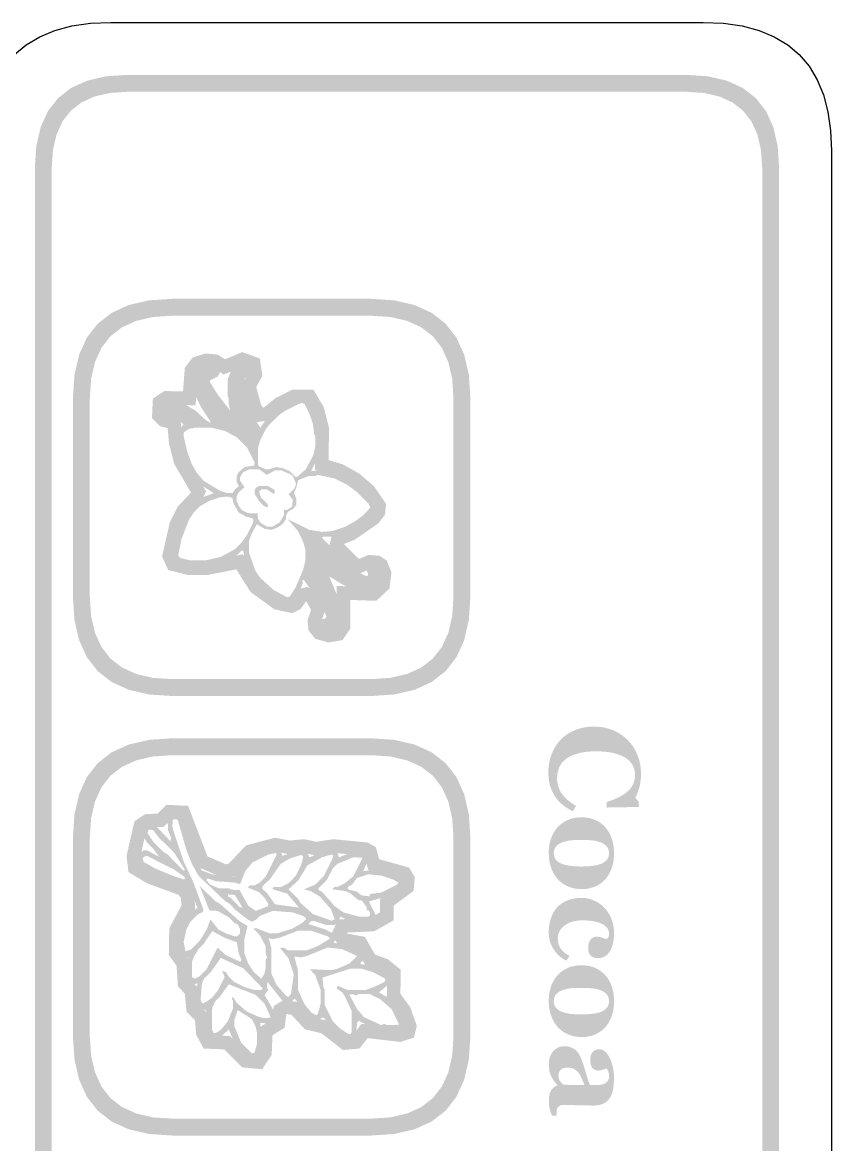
# Model space of a CAD drawing. Header units: millimetres. Extents: x 6 to 297, y 55 to 451.
# Drawn here: x 274.91 to 294.04, y 357.69 to 384.24 of the extents above; entities that cross this region are included whole.
import ezdxf

# ---------------------------------------------------------------- set-up
doc = ezdxf.new("R2010")
doc.units = ezdxf.units.MM
doc.layers.add('CUT', color=1, linetype='Continuous')
doc.layers.add('RASTER', color=7, linetype='Continuous')

msp = doc.modelspace()

# ---------------------------------------------------------------- hatches: boundary and pattern name
at = {"layer": 'RASTER'}
h = msp.add_hatch(color=7, dxfattribs=at)
h.paths.add_polyline_path([(290.6, 383), (291.116, 382.966), (291.563, 382.862), (291.941, 382.691), (292.25, 382.45), (292.491, 382.141), (292.663, 381.763), (292.766, 381.316), (292.8, 380.8), (292.8, 323.6), (292.766, 323.084), (292.662, 322.638), (292.491, 322.259), (292.25, 321.95), (291.941, 321.709), (291.563, 321.537), (291.116, 321.434), (290.6, 321.4), (277.4, 321.4), (276.884, 321.434), (276.438, 321.537), (276.059, 321.709), (275.75, 321.95), (275.509, 322.259), (275.338, 322.638), (275.234, 323.084), (275.2, 323.6), (275.2, 380.8), (275.234, 381.316), (275.338, 381.763), (275.509, 382.141), (275.75, 382.45), (276.059, 382.691), (276.438, 382.862), (276.884, 382.966), (277.4, 383)])
h.paths.add_polyline_path([(290.6, 382.6), (277.4, 382.6), (276.978, 382.572), (276.612, 382.488), (276.303, 382.347), (276.05, 382.15), (275.853, 381.897), (275.713, 381.588), (275.628, 381.222), (275.6, 380.8), (275.6, 323.6), (275.628, 323.178), (275.713, 322.813), (275.853, 322.503), (276.05, 322.25), (276.303, 322.053), (276.612, 321.912), (276.978, 321.828), (277.4, 321.8), (290.6, 321.8), (291.022, 321.828), (291.388, 321.912), (291.697, 322.053), (291.95, 322.25), (292.147, 322.503), (292.287, 322.813), (292.372, 323.178), (292.4, 323.6), (292.4, 380.8), (292.372, 381.222), (292.287, 381.588), (292.147, 381.897), (291.95, 382.15), (291.697, 382.347), (291.388, 382.488), (291.022, 382.572), (290.6, 382.6)], flags=0)
h = msp.add_hatch(color=7, dxfattribs=at)
h.paths.add_polyline_path([(283.15, 377.7), (283.701, 377.663), (284.178, 377.553), (284.582, 377.37), (284.912, 377.112), (285.17, 376.782), (285.353, 376.378), (285.463, 375.901), (285.5, 375.35), (285.5, 370.65), (285.463, 370.099), (285.353, 369.622), (285.17, 369.218), (284.913, 368.888), (284.582, 368.63), (284.178, 368.447), (283.701, 368.337), (283.15, 368.3), (278.45, 368.3), (277.899, 368.337), (277.422, 368.447), (277.018, 368.63), (276.688, 368.888), (276.43, 369.218), (276.247, 369.622), (276.137, 370.099), (276.1, 370.65), (276.1, 375.35), (276.137, 375.901), (276.247, 376.378), (276.43, 376.782), (276.688, 377.112), (277.018, 377.37), (277.422, 377.553), (277.899, 377.663), (278.45, 377.7)])
h.paths.add_polyline_path([(283.15, 377.3), (278.45, 377.3), (277.993, 377.27), (277.597, 377.178), (277.262, 377.026), (276.987, 376.813), (276.774, 376.538), (276.622, 376.203), (276.53, 375.807), (276.5, 375.35), (276.5, 370.65), (276.53, 370.193), (276.622, 369.797), (276.774, 369.462), (276.987, 369.188), (277.262, 368.974), (277.597, 368.822), (277.993, 368.73), (278.45, 368.7), (283.15, 368.7), (283.607, 368.73), (284.003, 368.822), (284.338, 368.974), (284.613, 369.188), (284.826, 369.462), (284.978, 369.797), (285.07, 370.193), (285.1, 370.65), (285.1, 375.35), (285.07, 375.807), (284.978, 376.203), (284.826, 376.538), (284.613, 376.813), (284.338, 377.026), (284.003, 377.178), (283.607, 377.27), (283.15, 377.3)], flags=0)
h = msp.add_hatch(color=7, dxfattribs=at)
h.paths.add_polyline_path([(283.633, 371.232), (283.587, 370.843), (283.275, 370.553), (282.659, 370.574), (282.659, 369.892), (282.473, 369.622), (282.142, 369.568), (281.831, 369.655), (281.673, 369.849), (281.648, 370.089), (281.73, 370.343), (281.617, 370.539), (281.607, 370.543), (281.617, 370.546), (281.482, 370.356), (281.29, 370.26), (280.861, 370.354), (280.302, 370.761), (279.964, 371.298), (279.296, 371.167), (278.809, 371.167), (278.353, 371.281), (278.209, 371.603), (278.392, 372.41), (278.579, 372.786), (278.876, 373.094), (278.889, 373.123), (278.496, 373.793), (278.373, 374.272), (278.341, 374.638), (278.156, 374.687), (277.969, 374.874), (277.992, 375.339), (278.261, 375.518), (278.704, 375.507), (278.747, 376.07), (278.935, 376.313), (279.237, 376.407), (279.526, 376.379), (279.697, 376.268), (280.103, 376.44), (280.52, 376.288), (280.582, 375.877), (280.435, 375.612), (280.548, 375.196), (280.593, 375.125), (280.615, 375.129), (280.889, 375.348), (281.292, 375.551), (281.789, 375.551), (282.032, 375.134), (282.157, 374.647), (282.146, 373.883), (282.477, 373.785), (282.865, 373.569), (283.223, 373.263), (283.504, 372.85), (283.481, 372.589), (283.32, 372.384), (282.767, 372.001), (282.504, 371.897), (282.505, 371.901), (282.837, 371.564), (282.884, 371.55), (283.089, 371.641), (283.352, 371.618), (283.522, 371.505)])
h.paths.add_polyline_path([(283.306, 371.188), (283.263, 371.293), (283.242, 371.307), (283.143, 371.315), (282.907, 371.21), (282.667, 371.281), (282.154, 371.8), (282.229, 372.133), (282.615, 372.285), (283.098, 372.62), (283.171, 372.712), (283.175, 372.764), (282.983, 373.048), (282.681, 373.305), (282.352, 373.488), (281.822, 373.645), (281.837, 374.609), (281.733, 375.011), (281.605, 375.231), (281.368, 375.231), (281.063, 375.078), (280.747, 374.824), (280.435, 374.78), (280.251, 375.065), (280.093, 375.654), (280.249, 375.937), (280.232, 376.052), (280.111, 376.096), (279.666, 375.907), (279.418, 376.068), (279.27, 376.082), (279.126, 376.037), (279.059, 375.95), (279.001, 375.18), (278.354, 375.195), (278.304, 375.162), (278.296, 374.999), (278.321, 374.974), (278.641, 374.89), (278.689, 374.326), (278.795, 373.916), (279.247, 373.146), (279.147, 372.914), (278.844, 372.6), (278.696, 372.302), (278.545, 371.636), (278.581, 371.554), (278.848, 371.487), (279.265, 371.487), (280.118, 371.654), (280.54, 370.984), (280.995, 370.652), (281.248, 370.597), (281.268, 370.607), (281.42, 370.821), (281.627, 370.883), (281.84, 370.791), (282.078, 370.381), (281.973, 370.055), (281.981, 369.977), (282.014, 369.936), (282.16, 369.896), (282.287, 369.916), (282.339, 369.992), (282.339, 370.905), (283.154, 370.878), (283.283, 370.997), (283.306, 371.188)], flags=0)
h = msp.add_hatch(color=7, dxfattribs=at)
h.paths.add_polyline_path([(283.393, 371.186), (283.401, 371.034), (283.355, 370.947), (283.276, 370.84), (283.135, 370.769), (282.895, 370.769), (282.789, 370.795), (282.462, 370.947), (282.159, 371.133), (282.39, 370.583), (282.47, 370.237), (282.444, 370.024), (282.372, 369.884), (282.319, 369.83), (282.204, 369.785), (282, 369.846), (281.904, 369.937), (281.885, 369.971), (281.904, 370.112), (282.071, 370.131), (282.098, 370.184), (281.92, 370.537), (281.558, 371.053), (281.521, 371.027), (281.54, 370.981), (281.513, 370.902), (281.388, 370.654), (281.282, 370.521), (281.168, 370.503), (281.035, 370.556), (280.841, 370.654), (280.655, 370.787), (280.389, 371.053), (280.237, 371.3), (280.158, 371.513), (280.131, 371.726), (280.104, 371.752), (279.98, 371.638), (279.732, 371.513), (279.307, 371.407), (278.802, 371.407), (278.502, 371.505), (278.456, 371.593), (278.483, 371.805), (278.642, 372.364), (278.767, 372.611), (279.06, 372.93), (279.227, 373.028), (279.432, 373.1), (279.06, 373.339), (278.874, 373.605), (278.722, 373.905), (278.589, 374.437), (278.589, 374.596), (278.714, 374.721), (278.597, 374.844), (278.483, 374.915), (278.377, 374.889), (278.262, 374.907), (278.164, 375.048), (278.209, 375.189), (278.35, 375.287), (278.536, 375.287), (278.696, 375.234), (278.996, 375.056), (279.246, 374.828), (279.352, 374.764), (279.342, 374.817), (279.14, 375.12), (279.015, 375.367), (278.935, 375.633), (278.935, 375.872), (279.007, 376.04), (279.14, 376.146), (279.28, 376.191), (279.448, 376.146), (279.512, 376.103), (279.546, 376.032), (279.573, 375.952), (279.528, 375.864), (279.352, 375.774), (279.334, 375.739), (279.538, 375.412), (279.82, 375.056), (279.785, 375.208), (279.785, 375.341), (279.759, 375.394), (279.759, 375.792), (279.884, 376.093), (280.051, 376.191), (280.184, 376.191), (280.272, 376.146), (280.352, 376.066), (280.37, 375.979), (280.325, 375.891), (280.176, 375.827), (280.158, 375.792), (280.158, 375.66), (280.264, 375.261), (280.45, 374.782), (280.53, 374.65), (280.628, 374.79), (280.841, 375.003), (281.027, 375.136), (281.194, 375.234), (281.46, 375.341), (281.628, 375.322), (281.734, 375.189), (281.806, 375.022), (281.885, 374.782), (281.939, 374.517), (281.939, 374.144), (281.859, 373.879), (281.734, 373.621), (282.098, 373.639), (282.364, 373.56), (282.611, 373.435), (282.771, 373.328), (283.09, 373.036), (283.268, 372.762), (283.222, 372.648), (283.116, 372.542), (282.744, 372.276), (282.337, 372.098), (282.231, 372.071), (282.018, 372.071), (281.992, 372.045), (282.595, 371.425), (282.888, 371.213), (283.028, 371.141), (283.074, 371.149), (283.082, 371.194), (283.055, 371.247), (283.074, 371.361), (283.135, 371.407), (283.214, 371.407), (283.329, 371.335)])
h.paths.add_polyline_path([(283.135, 372.762), (283.09, 372.85), (282.797, 373.142), (282.584, 373.302), (282.284, 373.453), (281.885, 373.533), (281.832, 373.507), (281.673, 373.507), (281.426, 373.408), (281.38, 373.214), (281.327, 373.108), (281.38, 372.975), (281.38, 372.815), (281.309, 372.728), (281.186, 372.664), (281.141, 372.576), (281.141, 372.496), (281.069, 372.382), (280.963, 372.302), (280.796, 372.231), (280.636, 372.257), (280.45, 372.364), (280.317, 372.124), (280.264, 371.965), (280.264, 371.699), (280.415, 371.266), (280.522, 371.106), (280.841, 370.814), (281.168, 370.636), (281.229, 370.654), (281.362, 370.867), (281.54, 371.274), (281.593, 371.486), (281.593, 371.779), (281.54, 371.965), (281.415, 372.212), (281.176, 372.488), (281.699, 372.231), (282, 372.185), (282.231, 372.204), (282.55, 372.31), (282.771, 372.435), (282.957, 372.568)], flags=0)
h.paths.add_polyline_path([(281.832, 374.437), (281.806, 374.49), (281.779, 374.729), (281.699, 374.968), (281.574, 375.216), (281.513, 375.234), (281.434, 375.208), (281.133, 375.056), (280.974, 374.95), (280.734, 374.711), (280.655, 374.604), (280.53, 374.357), (280.477, 374.171), (280.477, 373.772), (280.495, 373.738), (280.663, 373.666), (280.742, 373.666), (280.902, 373.719), (281.061, 373.693), (281.229, 373.621), (281.346, 373.499), (281.38, 373.48), (281.415, 373.499), (281.601, 373.658), (281.779, 373.985), (281.832, 374.198)], flags=0)
h.paths.add_polyline_path([(281.38, 373.32), (281.309, 373.488), (281.255, 373.541), (281.035, 373.639), (280.875, 373.639), (280.689, 373.533), (280.503, 373.666), (280.264, 373.666), (280.123, 373.594), (280.051, 373.48), (280.051, 373.4), (280.158, 373.241), (280.017, 373.116), (279.972, 373.028), (279.972, 372.922), (280.017, 372.807), (280.096, 372.701), (280.237, 372.629), (280.469, 372.621), (280.477, 372.496), (280.538, 372.398), (280.689, 372.31), (280.822, 372.31), (280.99, 372.409), (281.088, 372.576), (281.096, 372.701), (281.168, 372.709), (281.282, 372.781), (281.301, 372.948), (281.202, 373.073), (281.335, 373.206)], flags=0)
h.paths.add_polyline_path([(280.867, 373.18), (280.875, 373.108), (280.849, 373.081), (280.689, 373.188), (280.556, 373.188), (280.503, 373.134), (280.548, 372.994), (280.697, 372.85), (280.716, 372.789), (280.689, 372.762), (280.602, 372.807), (280.522, 372.887), (280.397, 373.081), (280.397, 373.161), (280.431, 373.233), (280.503, 373.267), (280.716, 373.267)], flags=0)
h.paths.add_polyline_path([(280.397, 373.825), (280.219, 374.179), (279.98, 374.418), (279.706, 374.57), (279.387, 374.65), (278.988, 374.65), (278.855, 374.623), (278.722, 374.543), (278.722, 374.437), (278.802, 374.091), (278.908, 373.799), (279.033, 373.578), (279.193, 373.392), (279.573, 373.161), (279.732, 373.108), (279.873, 373.1), (279.937, 373.196), (280.025, 373.267), (279.972, 373.374), (279.972, 373.507), (280.017, 373.594), (280.158, 373.719), (280.389, 373.754)], flags=0)
h.paths.add_polyline_path([(280.37, 372.47), (280.352, 372.504), (280.184, 372.55), (280.017, 372.648), (279.892, 372.869), (279.873, 372.983), (279.839, 373.001), (279.751, 373.02), (279.573, 373.001), (279.334, 372.922), (279.113, 372.797), (278.953, 372.637), (278.847, 372.478), (278.669, 372.018), (278.589, 371.619), (278.642, 371.566), (278.855, 371.513), (279.254, 371.513), (279.599, 371.593), (279.926, 371.771), (280.086, 371.93), (280.219, 372.116), (280.37, 372.417)], flags=0)
for points in [[(287.344, 366.49), (287.345, 366.546), (287.349, 366.602), (287.355, 366.657), (287.363, 366.711), (287.373, 366.764), (287.386, 366.816), (287.401, 366.867), (287.418, 366.917), (287.438, 366.966), (287.459, 367.014), (287.483, 367.059), (287.509, 367.104), (287.537, 367.146), (287.567, 367.187), (287.599, 367.227), (287.633, 367.264), (287.668, 367.3), (287.706, 367.333), (287.745, 367.365), (287.787, 367.394), (287.83, 367.422), (287.876, 367.447), (287.924, 367.471), (287.973, 367.493), (288.025, 367.513), (288.077, 367.529), (288.131, 367.544), (288.186, 367.556), (288.243, 367.565), (288.3, 367.571), (288.359, 367.575), (288.42, 367.576), (288.479, 367.575), (288.538, 367.571), (288.596, 367.565), (288.652, 367.555), (288.708, 367.544), (288.762, 367.529), (288.815, 367.512), (288.867, 367.492), (288.918, 367.47), (288.967, 367.446), (289.014, 367.419), (289.059, 367.391), (289.103, 367.36), (289.145, 367.328), (289.185, 367.293), (289.224, 367.256), (289.26, 367.217), (289.294, 367.177), (289.325, 367.135), (289.355, 367.091), (289.383, 367.045), (289.408, 366.998), (289.432, 366.948), (289.453, 366.897), (289.472, 366.844), (289.489, 366.79), (289.503, 366.736), (289.514, 366.68), (289.523, 366.623), (289.529, 366.566), (289.533, 366.508), (289.534, 366.449), (289.534, 366.406), (289.532, 366.364), (289.528, 366.323), (289.524, 366.283), (289.518, 366.244), (289.511, 366.207), (289.502, 366.17), (289.493, 366.134), (289.482, 366.099), (289.471, 366.065), (289.46, 366.033), (289.448, 366.002), (289.436, 365.973), (289.424, 365.945), (289.411, 365.919), (289.398, 365.893), (289.479, 365.803), (289.479, 365.675), (288.72, 365.662), (288.72, 365.791), (288.804, 365.819), (288.882, 365.848), (288.954, 365.879), (289.021, 365.912), (289.082, 365.945), (289.137, 365.98), (289.186, 366.017), (289.23, 366.054), (289.268, 366.094), (289.301, 366.136), (289.329, 366.179), (289.352, 366.225), (289.369, 366.273), (289.382, 366.323), (289.39, 366.375), (289.392, 366.429), (289.388, 366.496), (289.377, 366.559), (289.358, 366.617), (289.332, 366.672), (289.297, 366.722), (289.256, 366.768), (289.207, 366.81), (289.15, 366.848), (289.086, 366.882), (289.016, 366.911), (288.94, 366.936), (288.858, 366.956), (288.77, 366.972), (288.676, 366.983), (288.576, 366.99), (288.469, 366.992), (288.409, 366.991), (288.35, 366.989), (288.294, 366.985), (288.24, 366.98), (288.188, 366.973), (288.139, 366.964), (288.092, 366.954), (288.047, 366.943), (288.004, 366.93), (287.963, 366.917), (287.925, 366.902), (287.889, 366.886), (287.855, 366.87), (287.822, 366.852), (287.793, 366.834), (287.765, 366.815), (287.738, 366.793), (287.713, 366.77), (287.69, 366.747), (287.668, 366.722), (287.649, 366.697), (287.631, 366.67), (287.615, 366.643), (287.601, 366.614), (287.589, 366.585), (287.579, 366.555), (287.57, 366.524), (287.562, 366.492), (287.557, 366.46), (287.553, 366.426), (287.55, 366.392), (287.549, 366.358), (287.551, 366.307), (287.556, 366.258), (287.565, 366.21), (287.577, 366.164), (287.593, 366.119), (287.612, 366.075), (287.635, 366.033), (287.661, 365.992), (287.69, 365.953), (287.724, 365.914), (287.76, 365.876), (287.801, 365.839), (287.845, 365.803), (287.892, 365.768), (287.943, 365.733), (287.998, 365.7), (287.921, 365.574), (287.89, 365.59), (287.859, 365.607), (287.829, 365.624), (287.799, 365.641), (287.771, 365.66), (287.743, 365.678), (287.717, 365.698), (287.691, 365.718), (287.666, 365.738), (287.642, 365.759), (287.618, 365.782), (287.596, 365.804), (287.575, 365.828), (287.554, 365.852), (287.534, 365.878), (287.516, 365.904), (287.496, 365.933), (287.478, 365.963), (287.46, 365.994), (287.444, 366.025), (287.429, 366.058), (287.415, 366.091), (287.402, 366.125), (287.39, 366.159), (287.379, 366.195), (287.37, 366.232), (287.362, 366.271), (287.356, 366.312), (287.351, 366.354), (287.347, 366.397), (287.345, 366.443), (287.344, 366.49)], [(287.353, 362.706), (287.354, 362.756), (287.357, 362.805), (287.361, 362.852), (287.368, 362.898), (287.376, 362.942), (287.386, 362.985), (287.399, 363.026), (287.412, 363.065), (287.428, 363.104), (287.445, 363.14), (287.463, 363.175), (287.483, 363.208), (287.503, 363.239), (287.526, 363.269), (287.549, 363.296), (287.574, 363.323), (287.601, 363.347), (287.629, 363.37), (287.658, 363.391), (287.688, 363.411), (287.719, 363.429), (287.752, 363.445), (287.785, 363.46), (287.82, 363.473), (287.856, 363.485), (287.893, 363.495), (287.93, 363.504), (287.969, 363.511), (288.008, 363.516), (288.048, 363.52), (288.088, 363.522), (288.129, 363.523), (288.167, 363.522), (288.205, 363.519), (288.242, 363.515), (288.278, 363.508), (288.314, 363.499), (288.35, 363.489), (288.385, 363.477), (288.42, 363.462), (288.453, 363.447), (288.486, 363.429), (288.518, 363.411), (288.549, 363.391), (288.578, 363.37), (288.607, 363.347), (288.635, 363.323), (288.661, 363.298), (288.687, 363.27), (288.712, 363.241), (288.735, 363.21), (288.757, 363.178), (288.778, 363.144), (288.797, 363.108), (288.815, 363.071), (288.832, 363.032), (288.847, 362.992), (288.86, 362.95), (288.871, 362.908), (288.88, 362.865), (288.887, 362.82), (288.892, 362.775), (288.895, 362.728), (288.896, 362.681), (288.894, 362.615), (288.889, 362.553), (288.881, 362.495), (288.87, 362.44), (288.856, 362.388), (288.838, 362.34), (288.818, 362.296), (288.794, 362.255), (288.767, 362.218), (288.738, 362.186), (288.707, 362.159), (288.674, 362.137), (288.639, 362.12), (288.601, 362.108), (288.561, 362.1), (288.519, 362.098), (288.493, 362.099), (288.469, 362.101), (288.446, 362.106), (288.424, 362.112), (288.403, 362.12), (288.384, 362.129), (288.366, 362.141), (288.349, 362.154), (288.334, 362.169), (288.321, 362.186), (288.31, 362.207), (288.301, 362.229), (288.294, 362.255), (288.289, 362.282), (288.286, 362.313), (288.285, 362.346), (288.286, 362.372), (288.288, 362.398), (288.292, 362.423), (288.298, 362.446), (288.305, 362.469), (288.314, 362.49), (288.325, 362.51), (288.338, 362.529), (288.351, 362.547), (288.366, 362.562), (288.382, 362.574), (288.398, 362.585), (288.416, 362.593), (288.435, 362.599), (288.454, 362.602), (288.475, 362.603), (288.493, 362.603), (288.511, 362.602), (288.529, 362.6), (288.547, 362.597), (288.564, 362.594), (288.582, 362.59), (288.6, 362.585), (288.617, 362.58), (288.634, 362.574), (288.65, 362.569), (288.665, 362.565), (288.679, 362.561), (288.692, 362.558), (288.704, 362.555), (288.715, 362.553), (288.724, 362.552), (288.731, 362.556), (288.737, 362.561), (288.742, 362.565), (288.747, 362.57), (288.752, 362.576), (288.757, 362.581), (288.761, 362.587), (288.765, 362.593), (288.768, 362.6), (288.771, 362.607), (288.773, 362.616), (288.775, 362.625), (288.776, 362.635), (288.778, 362.646), (288.778, 362.658), (288.778, 362.671), (288.778, 362.687), (288.776, 362.703), (288.774, 362.718), (288.771, 362.734), (288.766, 362.749), (288.761, 362.763), (288.755, 362.777), (288.748, 362.791), (288.739, 362.804), (288.729, 362.817), (288.718, 362.83), (288.705, 362.843), (288.691, 362.856), (288.675, 362.868), (288.658, 362.88), (288.639, 362.892), (288.62, 362.903), (288.6, 362.913), (288.577, 362.923), (288.554, 362.933), (288.528, 362.942), (288.501, 362.95), (288.473, 362.957), (288.443, 362.964), (288.411, 362.971), (288.378, 362.976), (288.344, 362.981), (288.307, 362.985), (288.27, 362.988), (288.23, 362.99), (288.19, 362.991), (288.147, 362.992), (288.083, 362.99), (288.023, 362.984), (287.966, 362.974), (287.912, 362.961), (287.861, 362.944), (287.813, 362.923), (287.768, 362.898), (287.727, 362.869), (287.689, 362.838), (287.657, 362.805), (287.629, 362.771), (287.607, 362.735), (287.589, 362.698), (287.577, 362.659), (287.569, 362.619), (287.567, 362.577), (287.568, 362.537), (287.572, 362.5), (287.577, 362.464), (287.585, 362.431), (287.595, 362.4), (287.608, 362.371), (287.623, 362.343), (287.64, 362.318), (287.659, 362.295), (287.68, 362.272), (287.702, 362.249), (287.727, 362.228), (287.754, 362.207), (287.782, 362.186), (287.813, 362.167), (287.845, 362.148), (287.769, 362.038), (287.747, 362.05), (287.725, 362.062), (287.704, 362.074), (287.684, 362.088), (287.663, 362.102), (287.644, 362.116), (287.625, 362.131), (287.606, 362.146), (287.588, 362.162), (287.57, 362.179), (287.553, 362.197), (287.536, 362.216), (287.52, 362.235), (287.504, 362.255), (287.489, 362.276), (287.475, 362.297), (287.46, 362.32), (287.447, 362.343), (287.434, 362.367), (287.422, 362.39), (287.411, 362.414), (287.401, 362.437), (287.392, 362.461), (287.384, 362.485), (287.377, 362.509), (287.37, 362.534), (287.365, 362.56), (287.361, 362.588), (287.357, 362.616), (287.355, 362.645), (287.354, 362.675), (287.353, 362.706)]]:
    msp.add_hatch(color=7, dxfattribs=at).paths.add_polyline_path(points)
h = msp.add_hatch(color=7, dxfattribs=at)
h.paths.add_polyline_path([(283.15, 367.3), (283.701, 367.263), (284.178, 367.153), (284.582, 366.97), (284.913, 366.713), (285.17, 366.382), (285.353, 365.978), (285.463, 365.501), (285.5, 364.95), (285.5, 360.25), (285.463, 359.699), (285.353, 359.222), (285.17, 358.818), (284.913, 358.488), (284.582, 358.23), (284.178, 358.047), (283.701, 357.937), (283.15, 357.9), (278.45, 357.9), (277.899, 357.937), (277.422, 358.047), (277.018, 358.23), (276.688, 358.487), (276.43, 358.818), (276.247, 359.222), (276.137, 359.699), (276.1, 360.25), (276.1, 364.95), (276.137, 365.501), (276.247, 365.978), (276.43, 366.382), (276.688, 366.713), (277.018, 366.97), (277.422, 367.153), (277.899, 367.263), (278.45, 367.3)])
h.paths.add_polyline_path([(283.15, 366.9), (278.45, 366.9), (277.993, 366.87), (277.597, 366.778), (277.262, 366.626), (276.987, 366.413), (276.774, 366.138), (276.622, 365.803), (276.53, 365.407), (276.5, 364.95), (276.5, 360.25), (276.53, 359.793), (276.622, 359.397), (276.774, 359.062), (276.987, 358.787), (277.262, 358.574), (277.597, 358.422), (277.993, 358.33), (278.45, 358.3), (283.15, 358.3), (283.607, 358.33), (284.003, 358.422), (284.338, 358.574), (284.613, 358.787), (284.826, 359.062), (284.978, 359.397), (285.07, 359.793), (285.1, 360.25), (285.1, 364.95), (285.07, 365.407), (284.978, 365.803), (284.826, 366.138), (284.613, 366.413), (284.338, 366.626), (284.003, 366.778), (283.607, 366.87), (283.15, 366.9)], flags=0)
h = msp.add_hatch(color=7, dxfattribs=at)
h.paths.add_polyline_path([(284.234, 360.492), (284.163, 360.215), (283.842, 360.115), (283.067, 360.205), (282.876, 359.958), (282.486, 359.923), (281.976, 360.321), (281.586, 360.414), (281.269, 360.757), (281.155, 360.777), (281.148, 360.773), (281.104, 360.448), (280.821, 360.276), (280.8, 359.806), (280.575, 359.469), (280.106, 359.513), (279.673, 359.94), (279.192, 359.958), (279.016, 360.285), (278.988, 360.63), (278.789, 360.829), (278.746, 361.257), (278.583, 361.433), (278.552, 361.915), (278.368, 362.175), (278.379, 362.803), (278.667, 363.341), (278.656, 363.519), (278.599, 363.596), (277.848, 363.872), (277.415, 364.134), (277.368, 364.513), (277.556, 365.337), (277.805, 365.503), (278.105, 365.519), (278.312, 365.726), (278.824, 365.701), (279.282, 364.507), (279.712, 364.319), (279.779, 364.33), (280.197, 364.768), (280.884, 364.949), (281.231, 364.88), (281.566, 364.913), (281.858, 364.851), (282.253, 364.913), (283.068, 364.834), (283.261, 364.725), (283.345, 364.438), (284.053, 364.24), (284.184, 364.014), (284.157, 363.688), (283.683, 363.339), (283.683, 362.992), (283.228, 362.734), (282.582, 362.703), (282.575, 362.69), (282.58, 362.682), (283.005, 362.601), (283.243, 362.184), (283.554, 362.068), (283.855, 361.822), (283.844, 361.254), (284.08, 360.931)])
h.paths.add_polyline_path([(283.9, 360.478), (283.794, 360.78), (283.522, 361.152), (283.532, 361.672), (283.392, 361.786), (283.022, 361.924), (282.8, 362.315), (282.383, 362.394), (282.208, 362.673), (282.381, 363.014), (283.137, 363.05), (283.363, 363.179), (283.363, 363.5), (283.85, 363.859), (283.857, 363.94), (283.841, 363.967), (283.087, 364.177), (282.99, 364.511), (282.97, 364.522), (282.263, 364.59), (281.849, 364.525), (281.548, 364.59), (281.215, 364.556), (280.894, 364.621), (280.366, 364.481), (279.936, 364.031), (279.669, 363.988), (279.031, 364.268), (278.6, 365.391), (278.438, 365.399), (278.245, 365.206), (277.91, 365.188), (277.839, 365.141), (277.693, 364.496), (277.713, 364.327), (277.987, 364.162), (278.799, 363.864), (278.969, 363.633), (278.992, 363.271), (278.698, 362.72), (278.69, 362.274), (278.866, 362.026), (278.895, 361.567), (279.053, 361.396), (279.096, 360.975), (279.298, 360.773), (279.33, 360.378), (279.387, 360.271), (279.809, 360.255), (280.25, 359.821), (280.415, 359.805), (280.484, 359.909), (280.509, 360.46), (280.807, 360.642), (280.851, 360.965), (281.09, 361.114), (281.431, 361.054), (281.755, 360.703), (282.119, 360.616), (282.583, 360.253), (282.708, 360.264), (282.924, 360.544), (283.812, 360.441), (283.898, 360.468), (283.9, 360.478)], flags=0)
h = msp.add_hatch(color=7, dxfattribs=at)
h.paths.add_polyline_path([(283.95, 363.94), (283.904, 363.807), (283.737, 363.673), (283.493, 363.55), (283.102, 363.439), (283.259, 363.116), (283.236, 363.039), (283.159, 362.982), (282.992, 362.982), (282.892, 362.949), (282.558, 363.015), (282.425, 363.082), (282.368, 362.939), (282.291, 362.882), (282.091, 362.882), (281.79, 362.982), (281.714, 362.959), (281.667, 362.905), (282.057, 362.782), (282.234, 362.692), (282.325, 362.581), (282.268, 362.458), (282.558, 362.415), (282.759, 362.348), (282.969, 362.224), (282.992, 362.114), (282.949, 362.024), (282.902, 362.004), (282.902, 361.957), (283.193, 361.914), (283.603, 361.69), (283.66, 361.58), (283.637, 361.537), (283.336, 361.289), (283.503, 361.189), (283.77, 360.922), (283.894, 360.712), (283.96, 360.478), (283.937, 360.435), (283.86, 360.378), (283.493, 360.378), (283.126, 360.478), (282.859, 360.612), (282.825, 360.578), (282.792, 360.311), (282.735, 360.201), (282.592, 360.178), (282.415, 360.268), (282.335, 360.355), (282.248, 360.401), (282.034, 360.689), (281.981, 360.689), (281.891, 360.612), (281.714, 360.669), (281.547, 360.835), (281.366, 361.123), (281.333, 361.136), (281.256, 361.046), (281.156, 361.046), (281.046, 361.103), (280.699, 361.537), (280.689, 361.413), (280.722, 361.346), (280.632, 361.223), (280.856, 360.845), (280.889, 360.645), (280.789, 360.545), (280.532, 360.568), (280.555, 359.911), (280.465, 359.734), (280.321, 359.71), (280.211, 359.767), (279.944, 360.034), (279.787, 360.411), (279.597, 360.235), (279.487, 360.178), (279.343, 360.201), (279.287, 360.278), (279.253, 360.411), (279.253, 360.845), (279.22, 360.879), (279.076, 360.902), (279.019, 360.979), (279.019, 361.413), (279.053, 361.48), (279.043, 361.503), (278.986, 361.48), (278.843, 361.503), (278.786, 361.647), (278.819, 362.114), (278.662, 362.157), (278.619, 362.248), (278.619, 362.682), (278.652, 362.815), (278.776, 363.059), (279.043, 363.293), (278.843, 363.807), (278.285, 363.984), (277.774, 364.207), (277.674, 364.274), (277.617, 364.384), (277.617, 364.484), (277.674, 364.595), (277.784, 364.651), (277.851, 364.651), (278.141, 364.494), (277.995, 364.695), (277.841, 364.842), (277.751, 365.019), (277.751, 365.119), (277.794, 365.209), (277.884, 365.252), (278.061, 365.229), (278.409, 364.862), (278.419, 364.952), (278.352, 365.119), (278.352, 365.252), (278.318, 365.319), (278.409, 365.463), (278.619, 365.486), (278.662, 365.463), (278.719, 365.352), (278.919, 364.651), (279.143, 364.174), (279.387, 364.084), (279.721, 364.017), (279.921, 364.017), (280.044, 364.261), (280.245, 364.461), (280.522, 364.618), (280.755, 364.685), (280.999, 364.661), (281.056, 364.518), (281.423, 364.651), (281.59, 364.651), (281.634, 364.628), (281.69, 364.484), (282.124, 364.651), (282.291, 364.651), (282.335, 364.628), (282.391, 364.484), (282.658, 364.585), (282.902, 364.608), (282.992, 364.585), (283.059, 364.518), (283.059, 364.384), (282.969, 364.161), (283.393, 364.184), (283.66, 364.117), (283.904, 363.994)])
h.paths.add_polyline_path([(283.817, 360.522), (283.637, 360.889), (283.37, 361.123), (283.126, 361.246), (282.859, 361.246), (282.792, 361.213), (282.725, 361.246), (282.635, 361.236), (282.815, 360.902), (282.982, 360.702), (283.393, 360.512), (283.46, 360.545), (283.526, 360.512)], flags=0)
h.paths.add_polyline_path([(283.794, 363.883), (283.693, 363.95), (283.393, 364.05), (283.092, 364.084), (282.815, 363.994), (282.702, 363.84), (282.615, 363.793), (282.592, 363.75), (282.625, 363.717), (282.815, 363.673), (282.925, 363.583), (283.116, 363.56), (283.126, 363.616), (283.393, 363.65), (283.77, 363.84)], flags=0)
h.paths.add_polyline_path([(283.493, 361.58), (283.47, 361.623), (283.159, 361.78), (282.925, 361.847), (282.658, 361.847), (282.001, 361.637), (282.024, 361.413), (282.057, 361.346), (282.057, 360.979), (282.248, 360.602), (282.415, 360.435), (282.615, 360.301), (282.668, 360.301), (282.692, 360.345), (282.692, 360.845), (282.535, 361.189), (282.468, 361.289), (282.348, 361.37), (282.348, 361.423), (282.381, 361.436), (282.592, 361.346), (283.026, 361.346), (283.269, 361.436), (283.47, 361.537)], flags=0)
h.paths.add_polyline_path([(283.126, 363.182), (283.082, 363.239), (283.036, 363.226), (283.059, 363.283), (282.936, 363.459), (282.849, 363.473), (282.668, 363.626), (282.558, 363.683), (282.234, 363.727), (282.291, 363.783), (282.358, 363.783), (282.535, 363.873), (282.735, 364.04), (282.949, 364.474), (282.725, 364.484), (282.348, 364.327), (282.248, 364.227), (282.101, 363.94), (281.914, 363.76), (281.914, 363.707), (282.001, 363.66), (282.281, 363.339), (282.491, 363.182), (282.859, 363.082), (283.092, 363.082), (283.126, 363.116)], flags=0)
h.paths.add_polyline_path([(282.825, 362.147), (282.458, 362.314), (282.124, 362.348), (281.623, 362.147), (281.49, 362.114), (281.333, 362.137), (281.423, 361.814), (281.423, 361.346), (281.58, 361.002), (281.747, 360.802), (281.857, 360.745), (281.891, 360.779), (281.957, 361.012), (281.957, 361.346), (281.834, 361.69), (281.7, 361.837), (282.224, 361.814), (282.358, 361.847), (282.635, 361.971)], flags=0)
h.paths.add_polyline_path([(282.291, 363.015), (282.201, 363.259), (281.934, 363.56), (281.724, 363.683), (281.567, 363.727), (281.834, 363.84), (282.034, 364.04), (282.224, 364.418), (282.258, 364.518), (282.224, 364.551), (281.991, 364.484), (281.647, 364.294), (281.433, 363.94), (281.2, 363.727), (281.433, 363.493), (281.48, 363.406), (281.78, 363.139), (282.224, 362.982)], flags=0)
h.paths.add_polyline_path([(282.181, 362.558), (282.124, 362.615), (281.724, 362.748), (281.423, 362.748), (280.989, 362.581), (280.822, 362.548), (280.732, 362.571), (280.789, 362.348), (280.789, 361.747), (280.912, 361.47), (281.146, 361.203), (281.189, 361.179), (281.256, 361.246), (281.323, 361.713), (281.2, 362.091), (280.999, 362.338), (281.089, 362.348), (281.189, 362.281), (281.623, 362.281), (281.867, 362.371)], flags=0)
h.paths.add_polyline_path([(281.613, 363.025), (281.6, 363.059), (281.49, 363.116), (281.29, 363.182), (280.822, 363.216), (280.512, 363.092), (280.432, 363.005), (280.345, 362.959), (280.245, 363.005), (279.944, 363.239), (279.797, 363.393), (279.711, 363.439), (279.076, 364.04), (278.919, 364.317), (278.786, 364.651), (278.585, 365.352), (278.552, 365.386), (278.462, 365.376), (278.452, 365.219), (278.485, 365.085), (278.719, 364.384), (278.953, 363.883), (279.186, 363.249), (279.176, 363.192), (279.043, 363.126), (278.876, 362.959), (278.786, 362.782), (278.719, 362.481), (278.762, 362.258), (278.896, 362.304), (279.096, 362.505), (279.263, 362.772), (279.353, 363.015), (279.544, 362.772), (279.721, 362.682), (279.921, 362.615), (279.988, 362.615), (280.054, 362.682), (280.054, 362.782), (279.998, 362.892), (279.911, 362.939), (279.797, 363.059), (279.52, 363.216), (279.33, 363.226), (279.096, 363.807), (279.477, 363.439), (279.564, 363.393), (280.044, 362.972), (280.231, 362.859), (280.155, 362.548), (280.155, 362.214), (280.245, 361.971), (280.378, 361.77), (280.555, 361.613), (280.622, 361.713), (280.655, 361.847), (280.655, 362.047), (280.689, 362.114), (280.655, 362.214), (280.655, 362.381), (280.532, 362.625), (280.365, 362.805), (280.445, 362.805), (280.755, 362.682), (280.922, 362.682), (281.28, 362.792), (281.533, 362.939)], flags=0)
h.paths.add_polyline_path([(281.547, 364.494), (281.513, 364.541), (281.423, 364.518), (281.223, 364.451), (281.013, 364.327), (280.766, 363.974), (280.579, 363.793), (280.579, 363.74), (280.699, 363.626), (280.879, 363.373), (281.447, 363.293), (281.166, 363.626), (280.856, 363.717), (280.822, 363.75), (280.856, 363.783), (281.023, 363.783), (281.2, 363.873), (281.366, 364.04), (281.49, 364.284)], flags=0)
h.paths.add_polyline_path([(280.922, 364.551), (280.889, 364.585), (280.722, 364.551), (280.345, 364.361), (280.178, 364.161), (280.064, 363.873), (280.021, 363.85), (279.954, 363.883), (279.487, 363.917), (279.287, 363.984), (279.253, 363.95), (279.343, 363.84), (279.554, 363.75), (279.787, 363.75), (279.854, 363.717), (280.044, 363.707), (280.245, 363.339), (280.422, 363.216), (280.712, 363.326), (280.722, 363.383), (280.632, 363.526), (280.498, 363.66), (280.231, 363.773), (280.288, 363.817), (280.388, 363.817), (280.498, 363.873), (280.665, 364.04)], flags=0)
h.paths.add_polyline_path([(280.779, 360.689), (280.632, 361.022), (280.432, 361.223), (279.787, 361.48), (279.564, 361.169), (279.477, 361.089), (279.42, 360.979), (279.387, 360.879), (279.387, 360.411), (279.43, 360.321), (279.497, 360.335), (279.597, 360.401), (279.764, 360.602), (279.887, 360.912), (279.887, 361.079), (279.854, 361.146), (279.887, 361.179), (279.978, 361.036), (280.211, 360.835), (280.488, 360.712), (280.622, 360.679)], flags=0)
h.paths.add_polyline_path([(280.589, 361.38), (280.131, 361.857), (279.597, 362.104), (279.363, 361.77), (279.21, 361.623), (279.153, 361.513), (279.12, 361.113), (279.163, 361.022), (279.263, 361.069), (279.397, 361.169), (279.53, 361.336), (279.687, 361.647), (279.63, 361.804), (279.731, 361.757), (279.777, 361.67), (279.911, 361.537), (280.155, 361.413), (280.388, 361.346), (280.555, 361.346)], flags=0)
h.paths.add_polyline_path([(280.455, 360.311), (280.422, 360.478), (280.332, 360.655), (279.998, 360.869), (279.921, 360.645), (279.921, 360.478), (280.078, 360.101), (280.311, 359.867), (280.355, 359.844), (280.398, 359.867), (280.455, 360.078)], flags=0)
h.paths.add_polyline_path([(280.111, 363.293), (279.931, 363.593), (279.764, 363.606), (279.764, 363.56), (279.831, 363.526), (280.044, 363.306)], flags=0)
h.paths.add_polyline_path([(280.088, 362.047), (280.021, 362.214), (279.978, 362.471), (279.687, 362.581), (279.397, 362.738), (279.196, 362.438), (279.076, 362.324), (278.953, 362.114), (278.919, 362.014), (278.919, 361.647), (278.986, 361.613), (279.096, 361.67), (279.263, 361.837), (279.52, 362.348), (279.711, 362.171), (280.054, 362.014)], flags=0)
h.paths.add_polyline_path([(278.752, 364.184), (278.495, 364.595), (278.141, 364.942), (277.995, 365.129), (277.894, 365.142), (277.861, 365.062), (278.008, 364.842), (278.242, 364.608), (278.328, 364.561), (278.709, 364.174)], flags=0)
h.paths.add_polyline_path([(278.752, 363.984), (278.729, 364.027), (278.495, 364.194), (277.851, 364.518), (277.774, 364.494), (277.751, 364.451), (277.774, 364.374), (278.051, 364.217), (278.452, 364.05), (278.729, 363.96)], flags=0)
h = msp.add_hatch(color=7, dxfattribs=at)
h.paths.add_polyline_path([(288.68, 363.954), (288.654, 363.928), (288.627, 363.903), (288.599, 363.88), (288.569, 363.858), (288.538, 363.838), (288.506, 363.82), (288.473, 363.803), (288.439, 363.788), (288.403, 363.775), (288.367, 363.763), (288.33, 363.754), (288.292, 363.746), (288.254, 363.739), (288.214, 363.735), (288.175, 363.732), (288.134, 363.731), (288.094, 363.732), (288.054, 363.735), (288.015, 363.739), (287.976, 363.745), (287.938, 363.753), (287.9, 363.763), (287.863, 363.774), (287.827, 363.788), (287.792, 363.803), (287.757, 363.819), (287.725, 363.837), (287.693, 363.857), (287.663, 363.878), (287.634, 363.901), (287.606, 363.926), (287.58, 363.952), (287.554, 363.982), (287.528, 364.013), (287.505, 364.046), (287.483, 364.079), (287.463, 364.115), (287.444, 364.151), (287.427, 364.189), (287.412, 364.229), (287.398, 364.269), (287.386, 364.312), (287.376, 364.355), (287.368, 364.401), (287.361, 364.447), (287.357, 364.495), (287.354, 364.545), (287.353, 364.596), (287.354, 364.64), (287.356, 364.683), (287.36, 364.726), (287.366, 364.767), (287.373, 364.808), (287.382, 364.848), (287.392, 364.886), (287.404, 364.924), (287.418, 364.961), (287.433, 364.997), (287.45, 365.032), (287.468, 365.066), (287.489, 365.099), (287.51, 365.13), (287.533, 365.161), (287.558, 365.19), (287.583, 365.217), (287.61, 365.243), (287.638, 365.267), (287.668, 365.29), (287.699, 365.311), (287.731, 365.331), (287.765, 365.349), (287.801, 365.366), (287.837, 365.381), (287.875, 365.394), (287.914, 365.405), (287.954, 365.414), (287.994, 365.421), (288.036, 365.426), (288.079, 365.429), (288.124, 365.43), (288.167, 365.43), (288.209, 365.427), (288.25, 365.423), (288.29, 365.416), (288.328, 365.408), (288.365, 365.399), (288.402, 365.387), (288.436, 365.374), (288.47, 365.359), (288.503, 365.342), (288.535, 365.324), (288.566, 365.304), (288.596, 365.282), (288.625, 365.258), (288.653, 365.232), (288.68, 365.205), (288.705, 365.177), (288.729, 365.148), (288.751, 365.116), (288.771, 365.084), (288.79, 365.05), (288.808, 365.014), (288.824, 364.976), (288.839, 364.938), (288.852, 364.897), (288.864, 364.856), (288.874, 364.813), (288.882, 364.769), (288.888, 364.724), (288.892, 364.678), (288.895, 364.631), (288.896, 364.582), (288.895, 364.532), (288.892, 364.483), (288.888, 364.435), (288.882, 364.39), (288.874, 364.345), (288.864, 364.302), (288.852, 364.261), (288.839, 364.221), (288.824, 364.183), (288.808, 364.146), (288.79, 364.111), (288.771, 364.076), (288.751, 364.044), (288.729, 364.012), (288.705, 363.982), (288.68, 363.954)])
h.paths.add_polyline_path([(287.665, 364.329), (287.686, 364.321), (287.708, 364.314), (287.732, 364.307), (287.756, 364.301), (287.781, 364.295), (287.808, 364.29), (287.836, 364.285), (287.864, 364.281), (287.894, 364.278), (287.925, 364.275), (287.958, 364.272), (287.991, 364.27), (288.026, 364.268), (288.062, 364.267), (288.099, 364.266), (288.137, 364.266), (288.163, 364.266), (288.19, 364.267), (288.218, 364.268), (288.247, 364.27), (288.276, 364.272), (288.307, 364.274), (288.339, 364.277), (288.371, 364.281), (288.403, 364.284), (288.434, 364.289), (288.462, 364.294), (288.489, 364.299), (288.514, 364.305), (288.538, 364.311), (288.559, 364.317), (288.579, 364.325), (288.602, 364.334), (288.623, 364.344), (288.643, 364.355), (288.662, 364.366), (288.679, 364.379), (288.695, 364.392), (288.71, 364.407), (288.724, 364.422), (288.737, 364.438), (288.747, 364.455), (288.756, 364.473), (288.764, 364.492), (288.77, 364.513), (288.774, 364.534), (288.776, 364.556), (288.777, 364.579), (288.776, 364.605), (288.773, 364.629), (288.769, 364.652), (288.763, 364.673), (288.755, 364.693), (288.745, 364.712), (288.733, 364.729), (288.72, 364.746), (288.705, 364.761), (288.689, 364.775), (288.672, 364.788), (288.654, 364.801), (288.635, 364.812), (288.615, 364.823), (288.594, 364.833), (288.572, 364.842), (288.551, 364.849), (288.528, 364.856), (288.505, 364.862), (288.481, 364.868), (288.456, 364.873), (288.431, 364.877), (288.404, 364.881), (288.376, 364.884), (288.348, 364.887), (288.32, 364.889), (288.291, 364.891), (288.262, 364.893), (288.233, 364.894), (288.203, 364.895), (288.173, 364.896), (288.143, 364.896), (288.104, 364.896), (288.066, 364.895), (288.031, 364.894), (287.997, 364.893), (287.965, 364.892), (287.934, 364.89), (287.905, 364.888), (287.878, 364.886), (287.852, 364.883), (287.826, 364.879), (287.8, 364.874), (287.773, 364.868), (287.747, 364.861), (287.721, 364.854), (287.694, 364.845), (287.668, 364.836), (287.646, 364.827), (287.625, 364.817), (287.605, 364.806), (287.587, 364.795), (287.569, 364.782), (287.553, 364.769), (287.538, 364.754), (287.525, 364.739), (287.512, 364.723), (287.501, 364.705), (287.492, 364.687), (287.485, 364.668), (287.479, 364.647), (287.475, 364.626), (287.473, 364.603), (287.472, 364.579), (287.473, 364.558), (287.475, 364.537), (287.479, 364.517), (287.484, 364.498), (287.491, 364.479), (287.499, 364.462), (287.509, 364.445), (287.521, 364.429), (287.534, 364.413), (287.548, 364.399), (287.564, 364.385), (287.581, 364.372), (287.6, 364.36), (287.62, 364.349), (287.642, 364.338), (287.665, 364.329)], flags=0)
h = msp.add_hatch(color=7, dxfattribs=at)
h.paths.add_polyline_path([(288.68, 360.453), (288.654, 360.427), (288.627, 360.402), (288.599, 360.379), (288.569, 360.357), (288.538, 360.337), (288.506, 360.319), (288.473, 360.302), (288.439, 360.287), (288.403, 360.274), (288.367, 360.262), (288.33, 360.253), (288.292, 360.245), (288.254, 360.238), (288.214, 360.234), (288.175, 360.231), (288.134, 360.23), (288.094, 360.231), (288.054, 360.234), (288.015, 360.238), (287.976, 360.244), (287.938, 360.252), (287.9, 360.262), (287.863, 360.273), (287.827, 360.287), (287.792, 360.302), (287.757, 360.318), (287.725, 360.336), (287.693, 360.356), (287.663, 360.377), (287.634, 360.401), (287.606, 360.425), (287.58, 360.451), (287.554, 360.481), (287.528, 360.512), (287.505, 360.545), (287.483, 360.578), (287.463, 360.614), (287.444, 360.65), (287.427, 360.688), (287.412, 360.728), (287.398, 360.768), (287.386, 360.811), (287.376, 360.854), (287.368, 360.9), (287.361, 360.946), (287.357, 360.994), (287.354, 361.044), (287.353, 361.095), (287.354, 361.139), (287.356, 361.182), (287.36, 361.225), (287.366, 361.266), (287.373, 361.307), (287.382, 361.347), (287.392, 361.385), (287.404, 361.423), (287.418, 361.46), (287.433, 361.496), (287.45, 361.531), (287.468, 361.565), (287.489, 361.598), (287.51, 361.629), (287.533, 361.66), (287.558, 361.689), (287.583, 361.716), (287.61, 361.742), (287.638, 361.766), (287.668, 361.789), (287.699, 361.81), (287.731, 361.83), (287.765, 361.848), (287.801, 361.865), (287.837, 361.88), (287.875, 361.893), (287.914, 361.904), (287.954, 361.913), (287.994, 361.92), (288.036, 361.925), (288.079, 361.928), (288.124, 361.929), (288.167, 361.929), (288.209, 361.926), (288.25, 361.922), (288.29, 361.915), (288.328, 361.907), (288.365, 361.898), (288.402, 361.886), (288.436, 361.873), (288.47, 361.858), (288.503, 361.841), (288.535, 361.823), (288.566, 361.803), (288.596, 361.781), (288.625, 361.757), (288.653, 361.731), (288.68, 361.704), (288.705, 361.676), (288.729, 361.647), (288.751, 361.616), (288.771, 361.583), (288.79, 361.549), (288.808, 361.513), (288.824, 361.476), (288.839, 361.437), (288.852, 361.396), (288.864, 361.355), (288.874, 361.312), (288.882, 361.268), (288.888, 361.223), (288.892, 361.177), (288.895, 361.13), (288.896, 361.081), (288.895, 361.031), (288.892, 360.982), (288.888, 360.934), (288.882, 360.889), (288.874, 360.844), (288.864, 360.801), (288.852, 360.76), (288.839, 360.72), (288.824, 360.682), (288.808, 360.645), (288.79, 360.61), (288.771, 360.575), (288.751, 360.543), (288.729, 360.511), (288.705, 360.481), (288.68, 360.453)])
h.paths.add_polyline_path([(287.665, 360.828), (287.686, 360.82), (287.708, 360.813), (287.732, 360.806), (287.756, 360.8), (287.781, 360.794), (287.808, 360.789), (287.836, 360.784), (287.864, 360.78), (287.894, 360.777), (287.925, 360.774), (287.958, 360.771), (287.991, 360.769), (288.026, 360.767), (288.062, 360.766), (288.099, 360.765), (288.137, 360.765), (288.163, 360.765), (288.19, 360.766), (288.218, 360.767), (288.247, 360.769), (288.276, 360.771), (288.307, 360.773), (288.339, 360.776), (288.371, 360.78), (288.403, 360.783), (288.434, 360.788), (288.462, 360.793), (288.489, 360.798), (288.514, 360.804), (288.538, 360.81), (288.559, 360.816), (288.579, 360.824), (288.602, 360.833), (288.623, 360.843), (288.643, 360.854), (288.662, 360.865), (288.679, 360.878), (288.695, 360.892), (288.71, 360.906), (288.724, 360.921), (288.737, 360.937), (288.747, 360.954), (288.756, 360.972), (288.764, 360.991), (288.77, 361.012), (288.774, 361.033), (288.776, 361.055), (288.777, 361.078), (288.776, 361.104), (288.773, 361.128), (288.769, 361.151), (288.763, 361.172), (288.755, 361.192), (288.745, 361.211), (288.733, 361.228), (288.72, 361.245), (288.705, 361.26), (288.689, 361.274), (288.672, 361.287), (288.654, 361.3), (288.635, 361.311), (288.615, 361.322), (288.594, 361.332), (288.572, 361.341), (288.551, 361.348), (288.528, 361.355), (288.505, 361.361), (288.481, 361.367), (288.456, 361.372), (288.431, 361.376), (288.404, 361.38), (288.376, 361.383), (288.348, 361.386), (288.32, 361.388), (288.291, 361.39), (288.262, 361.392), (288.233, 361.393), (288.203, 361.394), (288.173, 361.395), (288.143, 361.395), (288.104, 361.395), (288.066, 361.394), (288.031, 361.393), (287.997, 361.392), (287.965, 361.391), (287.934, 361.389), (287.905, 361.387), (287.878, 361.385), (287.852, 361.382), (287.826, 361.378), (287.8, 361.373), (287.773, 361.367), (287.747, 361.36), (287.721, 361.353), (287.694, 361.344), (287.668, 361.335), (287.646, 361.326), (287.625, 361.316), (287.605, 361.305), (287.587, 361.294), (287.569, 361.281), (287.553, 361.268), (287.538, 361.253), (287.525, 361.238), (287.512, 361.222), (287.501, 361.204), (287.492, 361.186), (287.485, 361.167), (287.479, 361.146), (287.475, 361.125), (287.473, 361.102), (287.472, 361.078), (287.473, 361.057), (287.475, 361.036), (287.479, 361.016), (287.484, 360.997), (287.491, 360.978), (287.499, 360.961), (287.509, 360.944), (287.521, 360.928), (287.534, 360.912), (287.548, 360.898), (287.564, 360.884), (287.581, 360.871), (287.6, 360.859), (287.62, 360.848), (287.642, 360.837), (287.665, 360.828)], flags=0)
h = msp.add_hatch(color=7, dxfattribs=at)
h.paths.add_polyline_path([(287.431, 358.367), (287.424, 358.383), (287.417, 358.401), (287.411, 358.419), (287.404, 358.437), (287.398, 358.457), (287.391, 358.477), (287.385, 358.498), (287.379, 358.519), (287.374, 358.541), (287.369, 358.564), (287.365, 358.587), (287.362, 358.61), (287.359, 358.633), (287.358, 358.657), (287.356, 358.681), (287.356, 358.705), (287.357, 358.749), (287.359, 358.79), (287.364, 358.827), (287.369, 358.862), (287.377, 358.893), (287.386, 358.922), (287.397, 358.948), (287.41, 358.971), (287.424, 358.991), (287.439, 359.01), (287.456, 359.027), (287.475, 359.042), (287.494, 359.056), (287.516, 359.067), (287.538, 359.078), (287.563, 359.086), (287.563, 359.095), (287.55, 359.107), (287.539, 359.12), (287.527, 359.132), (287.516, 359.144), (287.506, 359.156), (287.496, 359.168), (287.487, 359.179), (287.478, 359.191), (287.469, 359.203), (287.461, 359.214), (287.453, 359.227), (287.445, 359.239), (287.438, 359.251), (287.431, 359.264), (287.424, 359.277), (287.418, 359.29), (287.41, 359.307), (287.403, 359.324), (287.396, 359.341), (287.39, 359.357), (287.384, 359.374), (287.379, 359.39), (287.374, 359.406), (287.37, 359.422), (287.366, 359.439), (287.363, 359.457), (287.361, 359.477), (287.358, 359.499), (287.357, 359.522), (287.356, 359.546), (287.355, 359.573), (287.355, 359.6), (287.356, 359.642), (287.361, 359.682), (287.369, 359.721), (287.38, 359.758), (287.394, 359.793), (287.411, 359.827), (287.431, 359.86), (287.455, 359.89), (287.481, 359.919), (287.509, 359.943), (287.539, 359.964), (287.572, 359.981), (287.606, 359.994), (287.642, 360.003), (287.68, 360.009), (287.721, 360.011), (287.744, 360.01), (287.767, 360.009), (287.788, 360.007), (287.809, 360.004), (287.829, 360), (287.848, 359.996), (287.866, 359.99), (287.883, 359.984), (287.899, 359.977), (287.915, 359.97), (287.93, 359.961), (287.945, 359.952), (287.96, 359.943), (287.974, 359.932), (287.988, 359.921), (288.001, 359.909), (288.012, 359.898), (288.023, 359.887), (288.033, 359.875), (288.043, 359.862), (288.053, 359.849), (288.062, 359.836), (288.07, 359.822), (288.078, 359.808), (288.086, 359.793), (288.093, 359.778), (288.101, 359.763), (288.108, 359.747), (288.115, 359.731), (288.122, 359.715), (288.129, 359.698), (288.135, 359.681), (288.147, 359.647), (288.16, 359.612), (288.172, 359.575), (288.185, 359.536), (288.197, 359.496), (288.21, 359.454), (288.223, 359.41), (288.236, 359.365), (288.249, 359.32), (288.261, 359.278), (288.273, 359.24), (288.285, 359.205), (288.296, 359.173), (288.308, 359.144), (288.318, 359.118), (288.329, 359.095), (288.469, 359.095), (288.479, 359.095), (288.489, 359.095), (288.5, 359.096), (288.512, 359.096), (288.524, 359.097), (288.537, 359.098), (288.551, 359.1), (288.566, 359.101), (288.581, 359.103), (288.595, 359.105), (288.608, 359.107), (288.621, 359.11), (288.634, 359.113), (288.645, 359.117), (288.657, 359.121), (288.667, 359.126), (288.679, 359.131), (288.69, 359.138), (288.7, 359.144), (288.71, 359.152), (288.72, 359.161), (288.729, 359.17), (288.738, 359.18), (288.746, 359.19), (288.754, 359.202), (288.76, 359.214), (288.766, 359.227), (288.77, 359.241), (288.774, 359.256), (288.776, 359.272), (288.778, 359.288), (288.778, 359.306), (288.778, 359.322), (288.777, 359.337), (288.776, 359.351), (288.774, 359.365), (288.771, 359.378), (288.768, 359.391), (288.764, 359.402), (288.76, 359.414), (288.756, 359.424), (288.751, 359.434), (288.746, 359.444), (288.742, 359.453), (288.737, 359.461), (288.732, 359.469), (288.728, 359.476), (288.723, 359.483), (288.715, 359.482), (288.706, 359.48), (288.696, 359.478), (288.686, 359.475), (288.674, 359.471), (288.662, 359.468), (288.648, 359.463), (288.633, 359.458), (288.618, 359.453), (288.604, 359.449), (288.589, 359.446), (288.574, 359.443), (288.56, 359.441), (288.546, 359.439), (288.532, 359.438), (288.518, 359.438), (288.511, 359.438), (288.504, 359.439), (288.497, 359.44), (288.49, 359.441), (288.482, 359.443), (288.473, 359.445), (288.465, 359.448), (288.455, 359.451), (288.446, 359.454), (288.438, 359.458), (288.43, 359.463), (288.422, 359.467), (288.415, 359.472), (288.408, 359.477), (288.402, 359.483), (288.396, 359.489), (288.389, 359.498), (288.382, 359.506), (288.376, 359.515), (288.37, 359.525), (288.365, 359.534), (288.36, 359.544), (288.355, 359.554), (288.351, 359.565), (288.347, 359.576), (288.344, 359.588), (288.341, 359.602), (288.339, 359.617), (288.337, 359.634), (288.336, 359.652), (288.335, 359.672), (288.335, 359.693), (288.335, 359.722), (288.338, 359.75), (288.343, 359.777), (288.349, 359.801), (288.358, 359.823), (288.368, 359.843), (288.38, 359.862), (288.394, 359.879), (288.409, 359.893), (288.426, 359.906), (288.443, 359.917), (288.462, 359.926), (288.482, 359.933), (288.503, 359.938), (288.525, 359.941), (288.548, 359.942), (288.569, 359.941), (288.588, 359.938), (288.608, 359.933), (288.626, 359.925), (288.644, 359.916), (288.662, 359.905), (288.679, 359.892), (288.696, 359.877), (288.712, 359.86), (288.727, 359.842), (288.741, 359.824), (288.755, 359.804), (288.768, 359.784), (288.781, 359.763), (288.792, 359.741), (288.803, 359.718), (288.814, 359.694), (288.824, 359.67), (288.833, 359.644), (288.842, 359.618), (288.851, 359.591), (288.858, 359.563), (288.865, 359.535), (288.871, 359.505), (288.877, 359.475), (288.882, 359.446), (288.886, 359.418), (288.89, 359.389), (288.892, 359.362), (288.894, 359.335), (288.895, 359.308), (288.896, 359.283), (288.895, 359.247), (288.895, 359.213), (288.893, 359.179), (288.891, 359.146), (288.889, 359.114), (288.886, 359.083), (288.883, 359.052), (288.879, 359.022), (288.874, 358.992), (288.868, 358.964), (288.861, 358.936), (288.853, 358.909), (288.844, 358.883), (288.833, 358.857), (288.822, 358.832), (288.809, 358.808), (288.796, 358.786), (288.781, 358.765), (288.764, 358.745), (288.746, 358.726), (288.727, 358.709), (288.706, 358.693), (288.684, 358.678), (288.66, 358.664), (288.635, 358.651), (288.608, 358.64), (288.579, 358.631), (288.548, 358.624), (288.516, 358.618), (288.481, 358.613), (288.445, 358.611), (288.406, 358.61), (288.364, 358.61), (288.32, 358.611), (288.274, 358.611), (288.225, 358.612), (288.175, 358.613), (288.123, 358.614), (288.07, 358.615), (288.014, 358.617), (287.959, 358.618), (287.91, 358.62), (287.865, 358.621), (287.826, 358.622), (287.791, 358.622), (287.761, 358.623), (287.735, 358.623), (287.715, 358.623), (287.699, 358.623), (287.684, 358.622), (287.669, 358.621), (287.656, 358.618), (287.643, 358.616), (287.632, 358.612), (287.621, 358.608), (287.611, 358.604), (287.602, 358.598), (287.593, 358.592), (287.585, 358.586), (287.578, 358.578), (287.571, 358.571), (287.565, 358.562), (287.559, 358.553), (287.554, 358.543), (287.551, 358.536), (287.549, 358.529), (287.546, 358.52), (287.544, 358.511), (287.543, 358.5), (287.542, 358.489), (287.541, 358.477), (287.54, 358.464), (287.539, 358.451), (287.539, 358.438), (287.539, 358.426), (287.538, 358.413), (287.538, 358.401), (287.538, 358.39), (287.538, 358.378), (287.538, 358.367)])
h.paths.add_polyline_path([(288.194, 359.095), (288.187, 359.116), (288.18, 359.136), (288.172, 359.156), (288.164, 359.177), (288.156, 359.197), (288.148, 359.217), (288.139, 359.237), (288.13, 359.258), (288.121, 359.277), (288.112, 359.296), (288.103, 359.314), (288.093, 359.331), (288.084, 359.347), (288.074, 359.362), (288.065, 359.376), (288.055, 359.389), (288.044, 359.403), (288.033, 359.415), (288.021, 359.427), (288.008, 359.438), (287.995, 359.448), (287.98, 359.458), (287.966, 359.466), (287.95, 359.474), (287.934, 359.482), (287.917, 359.488), (287.899, 359.493), (287.881, 359.497), (287.862, 359.501), (287.842, 359.503), (287.821, 359.505), (287.8, 359.505), (287.772, 359.504), (287.747, 359.502), (287.723, 359.498), (287.701, 359.492), (287.682, 359.485), (287.664, 359.476), (287.648, 359.465), (287.634, 359.453), (287.622, 359.44), (287.612, 359.426), (287.603, 359.411), (287.596, 359.395), (287.59, 359.379), (287.586, 359.362), (287.584, 359.344), (287.583, 359.325), (287.584, 359.305), (287.585, 359.287), (287.588, 359.269), (287.591, 359.252), (287.596, 359.235), (287.602, 359.22), (287.608, 359.206), (287.616, 359.192), (287.625, 359.18), (287.634, 359.167), (287.643, 359.155), (287.653, 359.144), (287.663, 359.132), (287.674, 359.121), (287.686, 359.111), (287.697, 359.101)], flags=0)

# ---------------------------------------------------------------- linework, layer by layer
at = {"layer": 'CUT'}
msp.add_lwpolyline([(274.722, 383.478), (274.997, 383.712), (275.315, 383.903), (275.675, 384.051), (276.075, 384.156), (276.517, 384.219), (276.999, 384.24), (291.001, 384.24), (291.483, 384.219), (291.925, 384.156), (292.325, 384.051), (292.685, 383.903), (293.003, 383.712), (293.278, 383.478), (293.512, 383.203), (293.703, 382.885), (293.851, 382.525), (293.956, 382.125), (294.019, 381.683), (294.04, 381.201), (294.04, 323.199)], dxfattribs=at)

doc.saveas('drawing.dxf')
